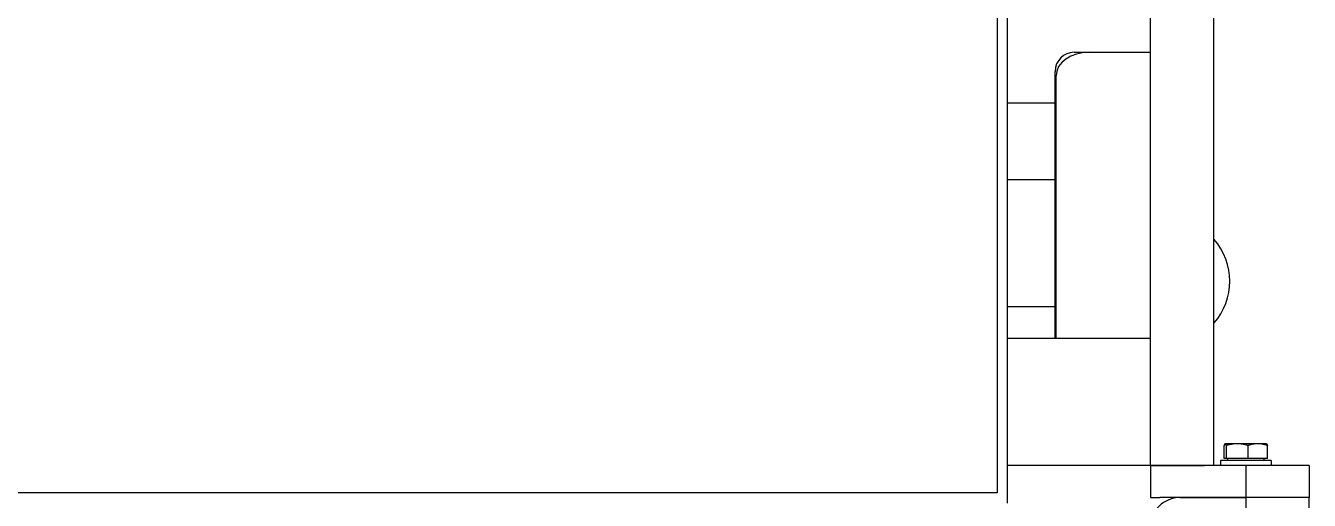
# Model space of a CAD drawing. Extents: x -3873 to 164127, y 7129 to 96529.
# Drawn here: x 43115.5 to 43519.5, y 41041.5 to 41190.7 of the extents above; entities that cross this region are included whole.
import ezdxf

# ---------------------------------------------------------------- set-up
doc = ezdxf.new("R2010")
doc.units = 0
doc.layers.add('LAYOUT', color=90, linetype='CONTINUOUS')
doc.layers.add('LAYOUT-KROMEKA', color=1, linetype='CONTINUOUS')

# ---------------------------------------------------------------- blocks, each defined once
blk = doc.blocks.new('A$Ccf7c2aec')
at = {"layer": 'LAYOUT-KROMEKA'}
for p, q in [((2766.46, 324.35), (2766.46, 867.85)), ((3519.96, 324.35), (2766.46, 324.35)), ((2763.21, 321.1), (3523.21, 321.1)), ((2775.03, 276.1), (2775.03, 321.1)), ((2815.03, 276.1), (2815.03, 321.1)), ((2825.03, 321.1), (2825.03, 306.1)), ((2865.03, 321.1), (2865.03, 306.1)), ((2889.03, 306.1), (2889.03, 321.1)), ((2815.03, 306.1), (2899.03, 306.1)), ((2815.03, 305.8), (2897.63, 305.8)), ((2905.03, 300.1), (2905.03, 295.33)), ((2905.03, 295.33), (2905.03, 276.1)), ((2775.03, 276.1), (2765.03, 276.1)), ((2765.03, 276.1), (2765.03, 273.1)), ((2775.03, 276.1), (2775.03, 273.1)), ((2775.03, 276.1), (3875.03, 276.1)), ((2775.03, 273.1), (2775.03, 276.1)), ((2765.03, 246.1), (2765.03, 273.1)), ((2775.03, 246.1), (2775.03, 273.1)), ((2775.03, 273.1), (2775.03, 259.1)), ((2765.03, 266.7), (2765.03, 246.1)), ((2775.03, 256.1), (3460.03, 256.1)), ((2776.63, 254.1), (2775.03, 254.1)), ((2776.63, 238.1), (2776.63, 254.1)), ((2777.23, 251.8), (2776.63, 251.8)), ((2777.23, 252.21), (2777.23, 252.93)), ((2777.23, 252.93), (2781.35, 252.93)), ((2777.23, 252.21), (2781.35, 252.21)), ((2777.23, 245.38), (2777.23, 252.21)), ((2781.93, 252.6), (2781.92, 252.63)), ((2781.93, 252.57), (2781.93, 252.6)), ((2781.93, 248.79), (2781.93, 252.57)), ((2781.93, 242.32), (2781.93, 248.79)), ((2765.03, 246.1), (2759.03, 246.1)), ((2775.03, 246.1), (2765.03, 246.1)), ((2765.03, 226.1), (2765.03, 246.1)), ((2765.03, 226.1), (2765.03, 246.1)), ((2775.03, 226.1), (2775.03, 246.1)), ((2777.23, 245.38), (2781.35, 245.38)), ((2777.23, 239.27), (2777.23, 245.38)), ((2777.23, 240.4), (2776.63, 240.4)), ((2777.23, 239.27), (2781.35, 239.27)), ((2781.93, 239.6), (2781.92, 239.57)), ((2781.93, 239.6), (2781.93, 242.32)), ((2776.63, 238.1), (2775.03, 238.1)), ((2759.03, 226.1), (2765.03, 226.1)), ((2775.03, 226.1), (2765.03, 226.1))]:
    blk.add_line(p, q, dxfattribs=at)
for centre, radius, start, end in [((2899.03, 300.1), 6, 0, 90), ((2755.63, 266.7), 9.4, 0, 90), ((2833.03, 271.1), 20, 228.5904, 311.4096)]:
    blk.add_arc(centre, radius, start, end, dxfattribs=at)
blk.add_ellipse((2897.63, 295.33), major_axis=(0, 10.47), ratio=0.707107, start_param=4.712389, end_param=6.283185, dxfattribs=at)
for points, weights in [([(2781.93, 252.57), (2781.93, 252.74), (2781.35, 252.93)], [1, 1.0379548493, 1]), ([(2781.35, 252.21), (2781.93, 252.4), (2781.93, 252.57)], [1, 1.0379548493, 1]), ([(2781.93, 248.79), (2781.93, 250.38), (2781.35, 252.21)], [1, 1.0379548493, 1]), ([(2781.35, 245.38), (2781.93, 247.21), (2781.93, 248.79)], [1, 1.0379548493, 1]), ([(2781.93, 242.32), (2781.93, 243.74), (2781.35, 245.38)], [1, 1.0379548493, 1]), ([(2781.35, 239.27), (2781.93, 240.91), (2781.93, 242.32)], [1, 1.0379548493, 1]), ([(2781.92, 239.57), (2781.84, 239.43), (2781.35, 239.27)], [1.01093100933, 1.03133461853, 1])]:
    blk.add_rational_spline(points, weights, degree=2, dxfattribs=at)

msp = doc.modelspace()

# ---------------------------------------------------------------- block references
at = {"layer": 'LAYOUT', "color": 4, "linetype": 'Continuous', "ltscale": 20, "rotation": 90}
msp.add_blockref('A$Ccf7c2aec', (43745.56, 38277.35), dxfattribs=at)

doc.saveas('drawing.dxf')
